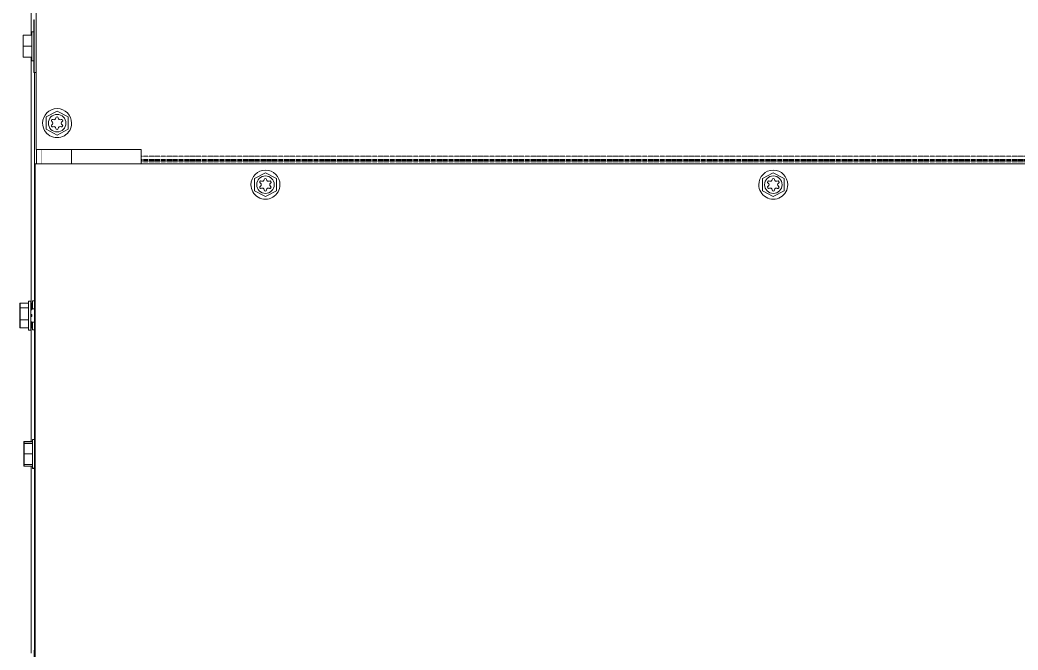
# Model space of a CAD drawing. Header units: millimetres. Extents: x 60499 to 556746, y 248297 to 497145.
# Drawn here: x 155661 to 167626, y 483307 to 490865 of the extents above; entities that cross this region are included whole.
import ezdxf

# ---------------------------------------------------------------- set-up
doc = ezdxf.new("R2010")
doc.units = ezdxf.units.MM
doc.linetypes.add('PHANTOM', pattern=[20, 10, -2, 2, -2, 2, -2])

msp = doc.modelspace()

# ---------------------------------------------------------------- linework, layer by layer
at = {"color": 7, "lineweight": 13, "ltscale": 0.03937}
for p, q in [((155854, 496345), (155854, 489312)), ((155854, 496345), (155854, 489312)), ((155794, 490681), (155794, 491370)), ((155794, 487468), (155794, 490419)), ((155835, 487495), (155835, 490235)), ((155836, 483307), (155836, 490235)), ((155854, 489312), (157113, 489312)), ((174612, 489141), (155841, 489141)), ((155841, 477497), (155841, 489141)), ((155841, 477497), (155841, 489141)), ((155794, 485808), (155794, 487171)), ((155835, 485834), (155835, 487147)), ((155794, 483269), (155794, 485513)), ((155835, 483307), (155835, 485487))]:
    msp.add_line(p, q, dxfattribs=at)
at = {"color": 7, "lineweight": 13, "ltscale": 4.93508e-05}
for p, q in [((155828, 490865), (155829, 490865)), ((155700, 490681), (155699, 490681)), ((155700, 490550), (155699, 490550)), ((155700, 490419), (155699, 490419)), ((155828, 490235), (155829, 490235)), ((155662, 487466), (155661, 487466)), ((155710, 487468), (155708, 487468)), ((155662, 487268), (155661, 487268)), ((155710, 485808), (155708, 485808))]:
    msp.add_line(p, q, dxfattribs=at)
at = {"color": 7, "lineweight": 13, "ltscale": 0.004968}
msp.add_line((155828, 490865), (155828, 490698), dxfattribs=at)
at = {"color": 7, "lineweight": 13, "ltscale": 0.01875}
for p, q in [((155829, 490865), (155829, 490235)), ((155829, 483307), (155829, 482677))]:
    msp.add_line(p, q, dxfattribs=at)
at = {"color": 7, "lineweight": 13, "ltscale": 4.89903e-05}
msp.add_line((155801, 490724), (155799, 490724), dxfattribs=at)
at = {"color": 7, "lineweight": 13, "ltscale": 0.001267}
msp.add_line((155799, 490724), (155799, 490681), dxfattribs=at)
at = {"color": 7, "lineweight": 13, "ltscale": 0.000762489}
for p, q in [((155827, 490724), (155801, 490724)), ((155827, 490376), (155801, 490376)), ((155789, 487492), (155763, 487492)), ((155836, 487495), (155810, 487495)), ((155787, 487144), (155761, 487144)), ((155789, 487145), (155763, 487145)), ((155834, 487147), (155809, 487147)), ((155836, 487147), (155810, 487147)), ((155836, 485834), (155810, 485834)), ((155836, 485834), (155810, 485834)), ((155834, 485486), (155809, 485486)), ((155836, 485487), (155810, 485487))]:
    msp.add_line(p, q, dxfattribs=at)
at = {"color": 7, "lineweight": 13, "ltscale": 0.01035}
msp.add_line((155801, 490724), (155801, 490376), dxfattribs=at)
at = {"color": 7, "lineweight": 13, "ltscale": 0.001516}
msp.add_line((155827, 490673), (155827, 490724), dxfattribs=at)
at = {"color": 7, "lineweight": 13, "ltscale": 0.0039}
for p, q in [((155699, 490550), (155699, 490681)), ((155700, 490550), (155700, 490681)), ((155699, 490419), (155699, 490550)), ((155700, 490419), (155700, 490550))]:
    msp.add_line(p, q, dxfattribs=at)
at = {"color": 7, "lineweight": 13, "ltscale": 0.003}
for p, q in [((155801, 490681), (155700, 490681)), ((155801, 490550), (155700, 490550)), ((155801, 490419), (155700, 490419)), ((155763, 487466), (155662, 487466)), ((155763, 487412), (155662, 487412)), ((155763, 487268), (155662, 487268)), ((155761, 487171), (155661, 487171)), ((155763, 487171), (155662, 487171)), ((155810, 485808), (155710, 485808)), ((155810, 485790), (155710, 485790)), ((155810, 485784), (155710, 485784)), ((155810, 485659), (155710, 485659)), ((155809, 485513), (155708, 485513)), ((155810, 485531), (155710, 485531)), ((155810, 485513), (155710, 485513))]:
    msp.add_line(p, q, dxfattribs=at)
at = {"color": 7, "lineweight": 13, "ltscale": 7.50024e-05}
for p, q in [((155827, 490698), (155829, 490698)), ((155829, 490661), (155827, 490661)), ((155827, 490655), (155829, 490655)), ((155827, 490625), (155829, 490625)), ((155829, 490571), (155827, 490571)), ((155827, 490550), (155829, 490550)), ((155829, 490482), (155827, 490482)), ((155827, 490446), (155829, 490446)), ((155827, 490444), (155829, 490444)), ((155827, 490402), (155829, 490402))]:
    msp.add_line(p, q, dxfattribs=at)
at = {"color": 7, "lineweight": 13, "ltscale": 0.003659}
for p, q in [((155827, 490550), (155827, 490673)), ((155827, 490427), (155827, 490550))]:
    msp.add_line(p, q, dxfattribs=at)
at = {"color": 7, "lineweight": 13, "ltscale": 0.001283}
msp.add_line((155799, 490419), (155799, 490376), dxfattribs=at)
at = {"color": 7, "lineweight": 13, "ltscale": 0.000762519}
msp.add_line((155825, 490376), (155799, 490376), dxfattribs=at)
at = {"color": 7, "lineweight": 13, "ltscale": 7.80962e-06}
for p, q in [((155825, 490376), (155825, 490376)), ((155800, 487171), (155800, 487171))]:
    msp.add_line(p, q, dxfattribs=at)
at = {"color": 7, "lineweight": 13, "ltscale": 0.001515}
msp.add_line((155827, 490376), (155827, 490427), dxfattribs=at)
at = {"color": 7, "lineweight": 13, "ltscale": 2.60421e-05}
msp.add_line((155827, 490402), (155828, 490402), dxfattribs=at)
at = {"color": 7, "lineweight": 13, "ltscale": 0.004982}
msp.add_line((155828, 490402), (155828, 490235), dxfattribs=at)
at = {"color": 7, "lineweight": 13, "ltscale": 0.000731701}
msp.add_line((155829, 490235), (155854, 490235), dxfattribs=at)
at = {"color": 7, "lineweight": 13, "ltscale": 0.004405}
for p, q in [((156106, 489770), (155975, 489701)), ((156237, 489701), (156106, 489770)), ((155975, 489701), (155975, 489553)), ((155975, 489701), (155975, 489553)), ((156237, 489553), (156237, 489701)), ((155975, 489553), (156106, 489484)), ((156106, 489484), (156237, 489553)), ((158604, 489032), (158473, 488963)), ((158473, 488963), (158473, 488815)), ((158473, 488963), (158473, 488815)), ((158735, 488963), (158604, 489032)), ((158735, 488815), (158735, 488963)), ((164692, 489032), (164561, 488963)), ((164561, 488963), (164561, 488815)), ((164561, 488963), (164561, 488815)), ((164824, 488963), (164692, 489032)), ((164823, 488815), (164824, 488963)), ((158473, 488815), (158604, 488746)), ((158604, 488746), (158735, 488815)), ((164561, 488815), (164692, 488746)), ((164692, 488746), (164823, 488815))]:
    msp.add_line(p, q, dxfattribs=at)
at = {"color": 7, "linetype": 'PHANTOM', "lineweight": 13, "ltscale": 0.005098}
for p, q in [((155857, 489312), (155857, 489141)), ((155917, 489312), (155917, 489141))]:
    msp.add_line(p, q, dxfattribs=at)
at = {"color": 7, "lineweight": 13, "ltscale": 0.005098}
for p, q in [((155857, 489312), (155857, 489141)), ((156277, 489312), (156277, 489141))]:
    msp.add_line(p, q, dxfattribs=at)
at = {"color": 7, "lineweight": 13, "ltscale": 0.002431}
msp.add_line((157113, 489230), (157113, 489312), dxfattribs=at)
msp.add_line((157113, 489230), (157113, 489312), dxfattribs=at)
at = {"color": 7, "linetype": 'PHANTOM', "lineweight": 13, "ltscale": 0.03937}
for p, q in [((172670, 489230), (157113, 489230)), ((172670, 489190), (157113, 489190)), ((172670, 489181), (157113, 489181)), ((172670, 489163), (157113, 489163))]:
    msp.add_line(p, q, dxfattribs=at)
at = {"color": 7, "lineweight": 13, "ltscale": 0.000268771}
for p, q in [((157113, 489212), (157113, 489203)), ((157113, 489190), (157113, 489181))]:
    msp.add_line(p, q, dxfattribs=at)
at = {"color": 7, "lineweight": 13, "ltscale": 0.000665379}
msp.add_line((157113, 489163), (157113, 489141), dxfattribs=at)
msp.add_line((157113, 489163), (157113, 489141), dxfattribs=at)
at = {"color": 7, "lineweight": 13, "ltscale": 0.000725093}
msp.add_line((155761, 487492), (155761, 487468), dxfattribs=at)
at = {"color": 7, "lineweight": 13, "ltscale": 4.89603e-05}
for p, q in [((155763, 487492), (155761, 487492)), ((155810, 487494), (155809, 487494)), ((155662, 487412), (155661, 487412)), ((155810, 485834), (155809, 485834)), ((155810, 485834), (155809, 485834))]:
    msp.add_line(p, q, dxfattribs=at)
at = {"color": 7, "lineweight": 13, "ltscale": 0.009091}
msp.add_line((155763, 487492), (155763, 487187), dxfattribs=at)
at = {"color": 7, "lineweight": 13, "ltscale": 1.36969e-05}
msp.add_line((155789, 487492), (155789, 487492), dxfattribs=at)
at = {"color": 7, "lineweight": 13, "ltscale": 0.001778}
msp.add_line((155789, 487432), (155789, 487492), dxfattribs=at)
at = {"color": 7, "lineweight": 13, "ltscale": 0.000237052}
for p, q in [((155809, 487494), (155809, 487486)), ((155810, 487495), (155810, 487487)), ((155836, 487487), (155836, 487495))]:
    msp.add_line(p, q, dxfattribs=at)
at = {"color": 7, "lineweight": 13, "ltscale": 0.000549917}
msp.add_line((155809, 487468), (155809, 487486), dxfattribs=at)
at = {"color": 7, "lineweight": 13, "ltscale": 0.002637}
msp.add_line((155810, 487398), (155810, 487487), dxfattribs=at)
at = {"color": 7, "lineweight": 13, "ltscale": 0.002541}
msp.add_line((155836, 487401), (155836, 487487), dxfattribs=at)
at = {"color": 7, "lineweight": 13, "ltscale": 0.001613}
for p, q in [((155661, 487412), (155661, 487466)), ((155662, 487412), (155662, 487466))]:
    msp.add_line(p, q, dxfattribs=at)
at = {"color": 7, "lineweight": 13, "ltscale": 0.00429}
for p, q in [((155661, 487268), (155661, 487412)), ((155662, 487268), (155662, 487412))]:
    msp.add_line(p, q, dxfattribs=at)
at = {"color": 7, "lineweight": 13, "ltscale": 4.42144e-05}
msp.add_line((155708, 487466), (155708, 487468), dxfattribs=at)
at = {"color": 7, "lineweight": 13, "ltscale": 5.15435e-05}
msp.add_line((155710, 487466), (155710, 487468), dxfattribs=at)
at = {"color": 7, "lineweight": 13, "ltscale": 0.001592}
msp.add_line((155763, 487468), (155710, 487468), dxfattribs=at)
at = {"color": 7, "lineweight": 13, "ltscale": 0.000645074}
msp.add_line((155810, 487468), (155789, 487468), dxfattribs=at)
at = {"color": 7, "lineweight": 13, "ltscale": 0.000375012}
for p, q in [((155789, 487466), (155801, 487466)), ((155801, 487466), (155789, 487466)), ((155789, 487424), (155801, 487424)), ((155801, 487422), (155789, 487422)), ((155789, 487415), (155801, 487415)), ((155789, 487388), (155801, 487388)), ((155801, 487330), (155789, 487330)), ((155789, 487308), (155801, 487308)), ((155801, 487244), (155789, 487244)), ((155789, 487207), (155801, 487207)), ((155801, 487171), (155789, 487171))]:
    msp.add_line(p, q, dxfattribs=at)
at = {"color": 7, "lineweight": 13, "ltscale": 0.00376}
msp.add_line((155789, 487306), (155789, 487432), dxfattribs=at)
at = {"color": 7, "lineweight": 13, "ltscale": 0.001247}
msp.add_line((155801, 487466), (155801, 487424), dxfattribs=at)
at = {"color": 7, "lineweight": 13, "ltscale": 1.68207e-06}
msp.add_line((155801, 487466), (155801, 487466), dxfattribs=at)
at = {"color": 7, "lineweight": 13, "ltscale": 4.86599e-05}
msp.add_line((155801, 487424), (155801, 487422), dxfattribs=at)
at = {"color": 7, "lineweight": 13, "ltscale": 0.000269732}
msp.add_line((155810, 487424), (155801, 487424), dxfattribs=at)
at = {"color": 7, "lineweight": 13, "ltscale": 0.000216386}
msp.add_line((155801, 487422), (155801, 487415), dxfattribs=at)
at = {"color": 7, "lineweight": 13, "ltscale": 0.000817126}
msp.add_line((155801, 487388), (155801, 487415), dxfattribs=at)
at = {"color": 7, "lineweight": 13, "ltscale": 0.001045}
for p, q in [((155801, 487398), (155836, 487398)), ((155801, 487239), (155836, 487239))]:
    msp.add_line(p, q, dxfattribs=at)
at = {"color": 7, "lineweight": 13, "ltscale": 1.28558e-05}
for p, q in [((155836, 487463), (155836, 487463)), ((155836, 487462), (155836, 487462)), ((155836, 487422), (155836, 487422)), ((155836, 487414), (155836, 487414)), ((155836, 487412), (155836, 487412)), ((155836, 487229), (155836, 487229)), ((155836, 487190), (155836, 487190)), ((155836, 487179), (155836, 487179))]:
    msp.add_line(p, q, dxfattribs=at)
at = {"color": 7, "lineweight": 13, "ltscale": 9.62385e-05}
msp.add_line((155836, 487398), (155836, 487401), dxfattribs=at)
at = {"color": 7, "lineweight": 13, "ltscale": 1.25254e-05}
for p, q in [((155836, 487400), (155836, 487400)), ((155836, 485803), (155836, 485803)), ((155836, 485791), (155836, 485791)), ((155836, 485788), (155836, 485788)), ((155836, 485752), (155836, 485752)), ((155836, 485740), (155836, 485740)), ((155836, 485714), (155836, 485714)), ((155836, 485699), (155836, 485699)), ((155836, 485688), (155836, 485688)), ((155836, 485618), (155836, 485618)), ((155836, 485586), (155836, 485586)), ((155836, 485581), (155836, 485581)), ((155836, 485569), (155836, 485569)), ((155836, 485559), (155836, 485559)), ((155836, 485518), (155836, 485518))]:
    msp.add_line(p, q, dxfattribs=at)
at = {"color": 7, "lineweight": 13, "ltscale": 0.00288}
for p, q in [((155661, 487171), (155661, 487268)), ((155662, 487171), (155662, 487268))]:
    msp.add_line(p, q, dxfattribs=at)
at = {"color": 7, "lineweight": 13, "ltscale": 0.003539}
msp.add_line((155789, 487187), (155789, 487306), dxfattribs=at)
at = {"color": 7, "lineweight": 13, "ltscale": 0.000670426}
msp.add_line((155801, 487330), (155801, 487308), dxfattribs=at)
at = {"color": 7, "lineweight": 13, "ltscale": 0.000791655}
for p, q in [((155761, 487144), (155761, 487171)), ((155809, 485513), (155809, 485486))]:
    msp.add_line(p, q, dxfattribs=at)
at = {"color": 7, "lineweight": 13, "ltscale": 0.001259}
for p, q in [((155763, 487145), (155763, 487187)), ((155789, 487145), (155789, 487187))]:
    msp.add_line(p, q, dxfattribs=at)
at = {"color": 7, "lineweight": 13, "ltscale": 7.68947e-06}
for p, q in [((155787, 487144), (155787, 487145)), ((155834, 485486), (155834, 485487))]:
    msp.add_line(p, q, dxfattribs=at)
at = {"color": 7, "lineweight": 13, "ltscale": 0.000326051}
msp.add_line((155800, 487171), (155789, 487171), dxfattribs=at)
at = {"color": 7, "lineweight": 13, "ltscale": 0.001098}
msp.add_line((155801, 487244), (155801, 487207), dxfattribs=at)
at = {"color": 7, "lineweight": 13, "ltscale": 0.001061}
msp.add_line((155801, 487207), (155801, 487171), dxfattribs=at)
at = {"color": 7, "lineweight": 13, "ltscale": 0.000270063}
msp.add_line((155810, 487174), (155801, 487174), dxfattribs=at)
at = {"color": 7, "lineweight": 13, "ltscale": 0.000221102}
msp.add_line((155809, 487173), (155801, 487173), dxfattribs=at)
at = {"color": 7, "lineweight": 13, "ltscale": 0.000802468}
msp.add_line((155809, 487147), (155809, 487174), dxfattribs=at)
at = {"color": 7, "lineweight": 13, "ltscale": 0.002751}
msp.add_line((155810, 487147), (155810, 487239), dxfattribs=at)
at = {"color": 7, "lineweight": 13, "ltscale": 7.92976e-06}
msp.add_line((155834, 487147), (155834, 487147), dxfattribs=at)
at = {"color": 7, "lineweight": 13, "ltscale": 0.002162}
msp.add_line((155836, 487167), (155836, 487239), dxfattribs=at)
at = {"color": 7, "lineweight": 13, "ltscale": 0.000588485}
msp.add_line((155836, 487147), (155836, 487167), dxfattribs=at)
at = {"color": 7, "lineweight": 13, "ltscale": 0.000776396}
msp.add_line((155809, 485808), (155809, 485834), dxfattribs=at)
at = {"color": 7, "lineweight": 13, "ltscale": 0.007769}
msp.add_line((155810, 485573), (155810, 485834), dxfattribs=at)
at = {"color": 7, "lineweight": 13, "ltscale": 0.000697219}
msp.add_line((155836, 485811), (155836, 485834), dxfattribs=at)
at = {"color": 7, "lineweight": 13, "ltscale": 0.003146}
msp.add_line((155836, 485705), (155836, 485811), dxfattribs=at)
at = {"color": 7, "lineweight": 13, "ltscale": 0.000530333}
msp.add_line((155708, 485790), (155708, 485808), dxfattribs=at)
at = {"color": 7, "lineweight": 13, "ltscale": 0.000183466}
msp.add_line((155708, 485784), (155708, 485790), dxfattribs=at)
at = {"color": 7, "lineweight": 13, "ltscale": 4.90804e-05}
for p, q in [((155710, 485790), (155708, 485790)), ((155710, 485531), (155708, 485531))]:
    msp.add_line(p, q, dxfattribs=at)
at = {"color": 7, "lineweight": 13, "ltscale": 0.003727}
for p, q in [((155708, 485659), (155708, 485784)), ((155710, 485659), (155710, 485784))]:
    msp.add_line(p, q, dxfattribs=at)
at = {"color": 7, "lineweight": 13, "ltscale": 4.90504e-05}
for p, q in [((155710, 485784), (155708, 485784)), ((155710, 485659), (155708, 485659))]:
    msp.add_line(p, q, dxfattribs=at)
at = {"color": 7, "lineweight": 13, "ltscale": 0.000530453}
msp.add_line((155710, 485790), (155710, 485808), dxfattribs=at)
at = {"color": 7, "lineweight": 13, "ltscale": 0.000183586}
msp.add_line((155710, 485784), (155710, 485790), dxfattribs=at)
at = {"color": 7, "lineweight": 13, "ltscale": 1.28258e-05}
for p, q in [((155836, 485808), (155836, 485808)), ((155836, 485808), (155836, 485808)), ((155836, 485513), (155836, 485513))]:
    msp.add_line(p, q, dxfattribs=at)
at = {"color": 7, "lineweight": 13, "ltscale": 0.003926}
msp.add_line((155836, 485573), (155836, 485705), dxfattribs=at)
at = {"color": 7, "lineweight": 13, "ltscale": 0.003811}
for p, q in [((155708, 485531), (155708, 485659)), ((155710, 485531), (155710, 485659))]:
    msp.add_line(p, q, dxfattribs=at)
at = {"color": 7, "lineweight": 13, "ltscale": 0.002581}
msp.add_line((155810, 485573), (155810, 485487), dxfattribs=at)
at = {"color": 7, "lineweight": 13, "ltscale": 0.002406}
msp.add_line((155836, 485492), (155836, 485573), dxfattribs=at)
at = {"color": 7, "lineweight": 13, "ltscale": 0.000529852}
for p, q in [((155708, 485513), (155708, 485531)), ((155710, 485513), (155710, 485531))]:
    msp.add_line(p, q, dxfattribs=at)
at = {"color": 7, "lineweight": 13, "ltscale": 0.000174215}
msp.add_line((155836, 485487), (155836, 485492), dxfattribs=at)
at = {"color": 7, "lineweight": 13, "ltscale": 0.000345215}
msp.add_line((155829, 483307), (155841, 483307), dxfattribs=at)
at = {"color": 7, "lineweight": 13, "ltscale": 0.03937}
for centre in [(156106, 489627), (158604, 488889), (164692, 488889)]:
    msp.add_arc(centre, 174, 359.9911, 179.9911, dxfattribs=at)
for centre, major_axis, ratio, start_param, end_param in [((156106, 489627), (0, -105), 1, 4.712233, 10.995418), ((156052, 489658), (0, -14.1), 1, 2.636284, 5.740878), ((156033, 489627), (0, -22.4), 1, 0.541965, 2.59921), ((156069, 489690), (0, -22.4), 1, 5.777877, 7.835379), ((156106, 489689), (0, -14.1), 1, 1.589165, 4.693708), ((156142, 489690), (0, -22.4), 1, 4.73068, 6.788181), ((156160, 489658), (0, -14.1), 1, 0.541965, 3.646559), ((156179, 489627), (0, -22.4), 1, 3.683557, 5.740802), ((156106, 489627), (0, -174), 1, 4.712233, 7.853826), ((156052, 489596), (0, -14.1), 1, 3.683557, 6.788151), ((156069, 489564), (0, -22.4), 1, 1.589087, 3.646589), ((156106, 489564), (0, -14.1), 1, 4.730757, 7.835301), ((156142, 489564), (0, -22.4), 1, 2.636284, 4.693786), ((156160, 489596), (0, -14.1), 1, 5.777877, 8.882471), ((157113, 489230), (0, 56.3), 0.000156, 3.926991, 4.712389), ((157113, 489230), (0, 26.1), 0.000156, 3.927257, 4.712123), ((157113, 489163), (0, -56.3), 0.000156, 3.926991, 4.712389), ((157113, 489163), (0, -26), 0.000156, 3.926991, 4.712389), ((158604, 488889), (0, -105), 1, 4.712233, 10.995418), ((158550, 488920), (0, -14.1), 1, 2.636284, 5.740878), ((158567, 488952), (0, -22.4), 1, 5.777877, 7.835379), ((158604, 488951), (0, -14.1), 1, 1.589165, 4.693708), ((158640, 488952), (0, -22.4), 1, 4.73068, 6.788181), ((158658, 488920), (0, -14.1), 1, 0.541965, 3.646559), ((164692, 488889), (0, -105), 1, 4.712233, 10.995418), ((164638, 488920), (0, -14.1), 1, 2.636284, 5.740878), ((164656, 488952), (0, -22.4), 1, 5.777877, 7.835379), ((164692, 488951), (0, -14.1), 1, 1.589165, 4.693708), ((164729, 488952), (0, -22.4), 1, 4.73068, 6.788181), ((164747, 488920), (0, -14.1), 1, 0.541965, 3.646559), ((158604, 488889), (0, -174), 1, 4.712233, 7.853826), ((158550, 488858), (0, -14.1), 1, 3.683557, 6.788151), ((158531, 488889), (0, -22.4), 1, 0.541965, 2.59921), ((158567, 488826), (0, -22.4), 1, 1.589087, 3.646589), ((158604, 488826), (0, -14.1), 1, 4.730757, 7.835301), ((158640, 488826), (0, -22.4), 1, 2.636284, 4.693786), ((158658, 488857), (0, -14.1), 1, 5.777877, 8.882471), ((158677, 488889), (0, -22.4), 1, 3.683557, 5.740802), ((164692, 488889), (0, -174), 1, 4.712233, 7.853826), ((164638, 488858), (0, -14.1), 1, 3.683557, 6.788151), ((164620, 488889), (0, -22.4), 1, 0.541965, 2.59921), ((164656, 488826), (0, -22.4), 1, 1.589087, 3.646589), ((164692, 488826), (0, -14.1), 1, 4.730757, 7.835301), ((164729, 488826), (0, -22.4), 1, 2.636284, 4.693786), ((164747, 488857), (0, -14.1), 1, 5.777877, 8.882471), ((164765, 488889), (0, -22.4), 1, 3.683557, 5.740802)]:
    msp.add_ellipse(centre, major_axis=major_axis, ratio=ratio, start_param=start_param, end_param=end_param, dxfattribs=at)

doc.saveas('drawing.dxf')
